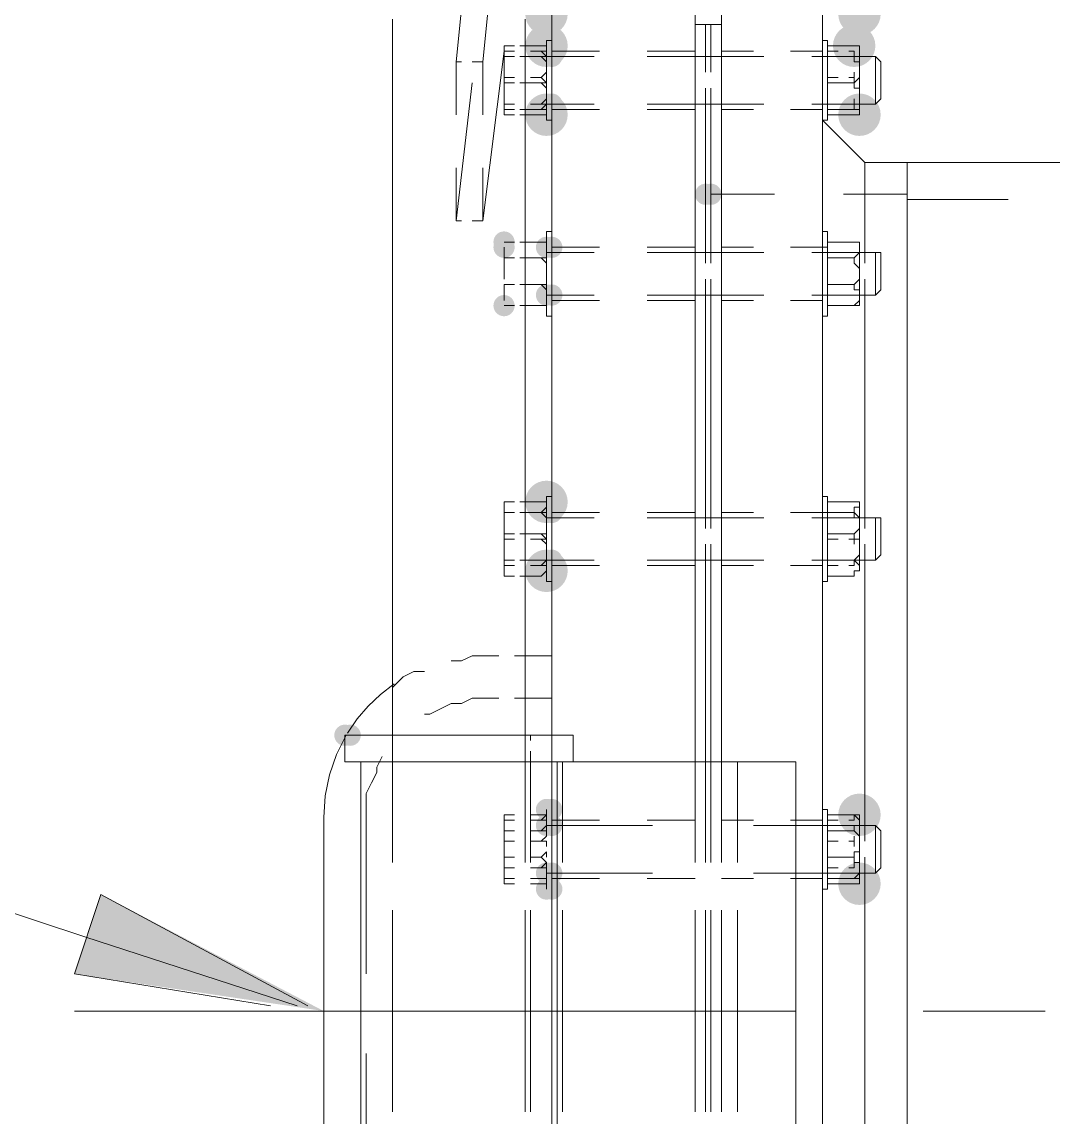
# Model space of a CAD drawing. Header units: millimetres. Extents: x 0 to 62767, y -13570 to 23963.
# Drawn here: x 2767.8 to 3138.1, y 6245.7 to 6639 of the extents above; entities that cross this region are included whole.
import ezdxf

# ---------------------------------------------------------------- set-up
doc = ezdxf.new("R2010")
doc.units = ezdxf.units.MM

msp = doc.modelspace()

# ---------------------------------------------------------------- hatches: boundary and pattern name
h = msp.add_hatch(color=7)
edge = h.paths.add_edge_path()
edge.add_arc((2956.19, 6641.904), 7.619, 0, 360)
h = msp.add_hatch(color=7)
edge = h.paths.add_edge_path()
edge.add_arc((3068.572, 6641.904), 7.619, 0, 360)
h = msp.add_hatch(color=7)
edge = h.paths.add_edge_path()
edge.add_arc((2956.19, 6630.476), 7.619, 0, 360)
h = msp.add_hatch(color=7)
edge = h.paths.add_edge_path()
edge.add_arc((3066.666, 6630.476), 7.619, 0, 360)
h = msp.add_hatch(color=7)
edge = h.paths.add_edge_path()
edge.add_arc((2956.19, 6626.666), 3.81, 0, 360)
h = msp.add_hatch(color=7)
edge = h.paths.add_edge_path()
edge.add_arc((2958.095, 6626.666), 3.81, 0, 360)
h = msp.add_hatch(color=7)
edge = h.paths.add_edge_path()
edge.add_arc((2956.19, 6605.714), 7.619, 0, 360)
h = msp.add_hatch(color=7)
edge = h.paths.add_edge_path()
edge.add_arc((2956.19, 6609.523), 3.81, 0, 360)
h = msp.add_hatch(color=7)
edge = h.paths.add_edge_path()
edge.add_arc((2958.095, 6609.523), 3.81, 0, 360)
h = msp.add_hatch(color=7)
edge = h.paths.add_edge_path()
edge.add_arc((3068.572, 6605.714), 7.619, 0, 360)
h = msp.add_hatch(color=7)
edge = h.paths.add_edge_path()
edge.add_arc((3013.333, 6577.143), 3.81, 0, 360)
h = msp.add_hatch(color=7)
edge = h.paths.add_edge_path()
edge.add_arc((3015.238, 6577.143), 3.81, 0, 360)
h = msp.add_hatch(color=7)
edge = h.paths.add_edge_path()
edge.add_arc((2940.952, 6560), 3.81, 0, 360)
h = msp.add_hatch(color=7)
edge = h.paths.add_edge_path()
edge.add_arc((2940.952, 6558.095), 3.81, 0, 360)
h = msp.add_hatch(color=7)
edge = h.paths.add_edge_path()
edge.add_arc((2956.19, 6558.095), 3.81, 0, 360)
h = msp.add_hatch(color=7)
edge = h.paths.add_edge_path()
edge.add_arc((2958.095, 6558.095), 3.81, 0, 360)
h = msp.add_hatch(color=7)
edge = h.paths.add_edge_path()
edge.add_arc((2956.19, 6540.952), 3.81, 0, 360)
h = msp.add_hatch(color=7)
edge = h.paths.add_edge_path()
edge.add_arc((2958.095, 6540.952), 3.81, 0, 360)
h = msp.add_hatch(color=7)
edge = h.paths.add_edge_path()
edge.add_arc((2940.952, 6537.143), 3.81, 0, 360)
h = msp.add_hatch(color=7)
edge = h.paths.add_edge_path()
edge.add_arc((2956.19, 6466.666), 7.619, 0, 360)
h = msp.add_hatch(color=7)
edge = h.paths.add_edge_path()
edge.add_arc((2956.19, 6462.857), 3.81, 0, 360)
h = msp.add_hatch(color=7)
edge = h.paths.add_edge_path()
edge.add_arc((2958.095, 6462.857), 3.81, 0, 360)
h = msp.add_hatch(color=7)
edge = h.paths.add_edge_path()
edge.add_arc((2956.19, 6441.905), 7.619, 0, 360)
h = msp.add_hatch(color=7)
edge = h.paths.add_edge_path()
edge.add_arc((2956.19, 6445.714), 3.81, 0, 360)
h = msp.add_hatch(color=7)
edge = h.paths.add_edge_path()
edge.add_arc((2958.095, 6445.714), 3.81, 0, 360)
h = msp.add_hatch(color=7)
edge = h.paths.add_edge_path()
edge.add_arc((2883.809, 6382.857), 3.81, 0, 360)
h = msp.add_hatch(color=7)
edge = h.paths.add_edge_path()
edge.add_arc((2885.714, 6382.857), 3.81, 0, 360)
h = msp.add_hatch(color=7)
edge = h.paths.add_edge_path()
edge.add_arc((3068.572, 6354.285), 7.619, 0, 360)
h = msp.add_hatch(color=7)
edge = h.paths.add_edge_path()
edge.add_arc((2956.19, 6356.19), 3.81, 0, 360)
h = msp.add_hatch(color=7)
edge = h.paths.add_edge_path()
edge.add_arc((2958.095, 6356.19), 3.81, 0, 360)
h = msp.add_hatch(color=7)
edge = h.paths.add_edge_path()
edge.add_arc((2956.19, 6350.476), 3.81, 0, 360)
h = msp.add_hatch(color=7)
edge = h.paths.add_edge_path()
edge.add_arc((2958.095, 6350.476), 3.81, 0, 360)
h = msp.add_hatch(color=7)
edge = h.paths.add_edge_path()
edge.add_arc((2956.19, 6333.333), 3.81, 0, 360)
h = msp.add_hatch(color=7)
edge = h.paths.add_edge_path()
edge.add_arc((2958.095, 6333.333), 3.81, 0, 360)
h = msp.add_hatch(color=7)
edge = h.paths.add_edge_path()
edge.add_arc((3068.572, 6329.524), 7.619, 0, 360)
h = msp.add_hatch(color=7)
edge = h.paths.add_edge_path()
edge.add_arc((3068.572, 6329.524), 7.619, 0, 360)
h = msp.add_hatch(color=7)
edge = h.paths.add_edge_path()
edge.add_arc((2956.19, 6327.619), 3.81, 0, 360)
h = msp.add_hatch(color=7)
edge = h.paths.add_edge_path()
edge.add_arc((2958.095, 6327.619), 3.81, 0, 360)
h = msp.add_hatch(color=7)
h.dxf.hatch_style = 2
h.paths.add_polyline_path([(2786.667, 6297.143), (2876.19, 6283.81), (2796.19, 6325.715)])

# ---------------------------------------------------------------- linework, layer by layer
at = {"color": 7, "lineweight": 0}
for points in [[(2958.095, 6504.762), (2958.095, 6771.429)], [(2958.095, 6382.857), (2958.095, 6697.143)], [(3009.524, 6373.334), (3009.524, 6697.143)], [(3019.047, 6373.334), (3019.047, 6697.143)], [(3055.238, 5870.476), (3055.238, 6697.143)], [(2923.809, 6624.762), (2927.619, 6662.857)], [(2937.143, 6662.857), (2933.333, 6624.762)], [(2900.952, 6382.857), (2900.952, 6640)], [(2948.572, 6382.857), (2948.572, 6640)], [(3009.524, 6638.095), (3013.333, 6638.095)], [(3013.333, 6626.666), (3013.333, 6638.095)], [(3013.333, 6638.095), (3015.238, 6638.095)], [(3013.333, 6626.666), (3013.333, 6638.095)], [(3015.238, 6626.666), (3015.238, 6638.095)], [(3015.238, 6638.095), (3019.047, 6638.095)], [(3015.238, 6626.666), (3015.238, 6638.095)], [(2956.19, 6603.809), (2956.19, 6632.381)], [(2956.19, 6632.381), (2958.095, 6632.381)], [(3055.238, 6632.381), (3057.143, 6632.381)], [(3057.143, 6603.809), (3057.143, 6632.381)], [(2933.333, 6567.619), (2940.952, 6628.572)], [(2940.952, 6628.572), (2940.952, 6630.476)], [(2940.952, 6630.476), (2940.952, 6628.572)], [(2944.762, 6630.476), (2940.952, 6630.476)], [(2940.952, 6628.572), (2940.952, 6626.666)], [(2940.952, 6626.666), (2940.952, 6628.572)], [(2944.762, 6628.572), (2940.952, 6628.572)], [(2948.572, 6630.476), (2946.667, 6630.476)], [(2956.19, 6630.476), (2954.286, 6630.476), (2948.572, 6630.476)], [(2954.286, 6628.572), (2950.476, 6628.572)], [(2954.286, 6628.572), (2956.19, 6628.572), (2956.19, 6630.476)], [(2954.286, 6630.476), (2956.19, 6630.476), (2956.19, 6628.572), (2956.19, 6626.666), (2954.286, 6626.666), (2956.19, 6624.762), (2956.19, 6622.857), (2956.19, 6620.952)], [(2954.286, 6628.572), (2956.19, 6626.666)], [(2958.095, 6628.572), (2975.238, 6628.572)], [(2992.381, 6628.572), (3009.524, 6628.572)], [(3019.047, 6628.572), (3030.476, 6628.572)], [(3043.81, 6628.572), (3055.238, 6628.572)], [(3057.143, 6630.476), (3066.666, 6630.476)], [(3057.143, 6628.572), (3060.952, 6628.572)], [(3064.762, 6628.572), (3066.666, 6628.572)], [(3068.572, 6628.572), (3068.572, 6630.476), (3066.666, 6630.476)], [(3066.666, 6630.476), (3068.572, 6630.476), (3068.572, 6628.572)], [(3068.572, 6630.476), (3066.666, 6630.476)], [(3066.666, 6628.572), (3066.666, 6626.666)], [(3068.572, 6628.572), (3068.572, 6626.666), (3066.666, 6626.666)], [(3068.572, 6628.572), (3068.572, 6630.476)], [(3068.572, 6620.952), (3068.572, 6628.572)], [(2923.809, 6605.714), (2923.809, 6624.762)], [(2923.809, 6624.762), (2925.714, 6624.762)], [(2929.524, 6624.762), (2931.428, 6624.762), (2933.333, 6624.762)], [(2933.333, 6624.762), (2933.333, 6605.714)], [(2940.952, 6626.666), (2940.952, 6624.762)], [(2944.762, 6626.666), (2940.952, 6626.666)], [(2940.952, 6622.857), (2940.952, 6624.762)], [(2940.952, 6620.952), (2940.952, 6624.762)], [(2948.572, 6626.666), (2946.667, 6626.666)], [(2954.286, 6626.666), (2948.572, 6626.666)], [(2956.19, 6626.666), (2973.333, 6626.666)], [(2956.19, 6622.857), (2956.19, 6624.762)], [(2992.381, 6626.666), (3009.524, 6626.666)], [(3009.524, 6626.666), (3019.047, 6626.666)], [(3013.333, 6620.952), (3013.333, 6626.666)], [(3013.333, 6620.952), (3013.333, 6626.666)], [(3015.238, 6620.952), (3015.238, 6626.666)], [(3015.238, 6620.952), (3015.238, 6626.666)], [(3019.047, 6626.666), (3034.286, 6626.666)], [(3051.428, 6626.666), (3068.572, 6626.666)], [(3055.238, 6626.666), (3057.143, 6626.666)], [(3057.143, 6626.666), (3060.952, 6626.666)], [(3057.143, 6626.666), (3066.666, 6626.666)], [(3064.762, 6626.666), (3068.572, 6626.666)], [(3066.666, 6626.666), (3066.666, 6624.762), (3068.572, 6624.762), (3068.572, 6622.857), (3068.572, 6620.952)], [(3068.572, 6626.666), (3074.286, 6626.666)], [(3068.572, 6622.857), (3068.572, 6624.762)], [(3074.286, 6609.523), (3074.286, 6626.666)], [(3076.191, 6624.762), (3074.286, 6626.666)], [(3076.191, 6611.429), (3076.191, 6624.762)], [(2940.952, 6619.048), (2940.952, 6620.952), (2940.952, 6622.857)], [(2940.952, 6620.952), (2940.952, 6622.857)], [(2940.952, 6620.952), (2940.952, 6619.048), (2940.952, 6617.143), (2940.952, 6615.238)], [(2940.952, 6619.048), (2940.952, 6620.952)], [(2954.286, 6619.048), (2956.19, 6620.952), (2956.19, 6622.857)], [(2956.19, 6620.952), (2956.19, 6619.048), (2956.19, 6617.143), (2954.286, 6617.143), (2956.19, 6615.238), (2956.19, 6613.333)], [(3066.666, 6620.952), (3066.666, 6619.048), (3066.666, 6617.143)], [(3068.572, 6620.952), (3068.572, 6619.048), (3066.666, 6617.143), (3066.666, 6615.238), (3068.572, 6615.238), (3068.572, 6613.333)], [(3068.572, 6620.952), (3068.572, 6622.857)], [(3068.572, 6613.333), (3068.572, 6620.952)], [(2929.524, 6617.143), (2923.809, 6567.619)], [(2940.952, 6619.048), (2940.952, 6617.143)], [(2944.762, 6619.048), (2940.952, 6619.048)], [(2944.762, 6617.143), (2940.952, 6617.143)], [(2948.572, 6617.143), (2946.667, 6617.143)], [(2954.286, 6617.143), (2948.572, 6617.143)], [(2954.286, 6619.048), (2950.476, 6619.048)], [(2954.286, 6619.048), (2956.19, 6617.143)], [(3057.143, 6619.048), (3060.952, 6619.048)], [(3057.143, 6617.143), (3066.666, 6617.143)], [(3064.762, 6619.048), (3066.666, 6619.048)], [(2940.952, 6613.333), (2940.952, 6615.238)], [(2940.952, 6613.333), (2940.952, 6615.238)], [(2940.952, 6613.333), (2940.952, 6611.429)], [(2940.952, 6609.523), (2940.952, 6613.333)], [(2956.19, 6613.333), (2956.19, 6611.429), (2956.19, 6609.523), (2954.286, 6607.619), (2956.19, 6607.619), (2956.19, 6605.714), (2954.286, 6605.714)], [(2956.19, 6613.333), (2956.19, 6615.238)], [(3013.333, 6609.523), (3013.333, 6615.238)], [(3013.333, 6609.523), (3013.333, 6615.238)], [(3015.238, 6609.523), (3015.238, 6615.238)], [(3015.238, 6609.523), (3015.238, 6615.238)], [(3068.572, 6613.333), (3068.572, 6611.429), (3068.572, 6609.523), (3066.666, 6609.523), (3066.666, 6607.619), (3068.572, 6607.619), (3068.572, 6605.714)], [(3068.572, 6615.238), (3068.572, 6613.333)], [(3068.572, 6605.714), (3068.572, 6613.333)], [(2940.952, 6609.523), (2940.952, 6611.429)], [(2940.952, 6605.714), (2940.952, 6607.619), (2940.952, 6609.523)], [(2944.762, 6609.523), (2940.952, 6609.523)], [(2954.286, 6609.523), (2950.476, 6609.523)], [(2954.286, 6609.523), (2956.19, 6611.429)], [(2954.286, 6609.523), (2956.19, 6609.523)], [(2956.19, 6609.523), (2973.333, 6609.523)], [(2992.381, 6609.523), (3009.524, 6609.523)], [(3009.524, 6609.523), (3019.047, 6609.523)], [(3013.333, 6556.19), (3013.333, 6609.523)], [(3013.333, 6556.19), (3013.333, 6609.523)], [(3015.238, 6556.19), (3015.238, 6609.523)], [(3015.238, 6556.19), (3015.238, 6609.523)], [(3019.047, 6609.523), (3034.286, 6609.523)], [(3051.428, 6609.523), (3068.572, 6609.523)], [(3055.238, 6609.523), (3057.143, 6609.523)], [(3057.143, 6609.523), (3060.952, 6609.523)], [(3057.143, 6609.523), (3060.952, 6609.523)], [(3064.762, 6609.523), (3066.666, 6609.523)], [(3064.762, 6609.523), (3068.572, 6609.523)], [(3066.666, 6611.429), (3066.666, 6609.523)], [(3068.572, 6609.523), (3074.286, 6609.523)], [(3076.191, 6611.429), (3074.286, 6609.523)], [(2940.952, 6607.619), (2940.952, 6605.714)], [(2940.952, 6605.714), (2940.952, 6607.619)], [(2944.762, 6607.619), (2940.952, 6607.619)], [(2944.762, 6605.714), (2940.952, 6605.714)], [(2948.572, 6607.619), (2946.667, 6607.619)], [(2948.572, 6605.714), (2946.667, 6605.714)], [(2954.286, 6607.619), (2948.572, 6607.619)], [(2954.286, 6605.714), (2948.572, 6605.714)], [(2954.286, 6605.714), (2956.19, 6605.714), (2956.19, 6607.619)], [(2958.095, 6607.619), (2975.238, 6607.619)], [(2992.381, 6607.619), (3009.524, 6607.619)], [(3019.047, 6607.619), (3030.476, 6607.619)], [(3043.81, 6607.619), (3055.238, 6607.619)], [(3057.143, 6607.619), (3066.666, 6607.619)], [(3057.143, 6605.714), (3066.666, 6605.714)], [(3068.572, 6605.714), (3066.666, 6605.714)], [(3068.572, 6605.714), (3066.666, 6605.714)], [(3068.572, 6607.619), (3068.572, 6605.714)], [(2956.19, 6603.809), (2958.095, 6603.809)], [(3085.714, 6588.571), (3070.476, 6588.571), (3055.238, 6603.809)], [(3055.238, 6603.809), (3057.143, 6603.809)], [(3070.476, 6556.19), (3070.476, 6588.571)], [(3249.524, 5979.048), (3085.714, 5979.048), (3085.714, 6588.571), (3249.524, 6588.571)], [(3085.714, 5979.048), (3085.714, 6588.571)], [(2923.809, 6567.619), (2923.809, 6586.667)], [(2933.333, 6586.667), (2933.333, 6567.619)], [(3015.238, 6577.143), (3038.095, 6577.143)], [(3062.857, 6577.143), (3085.714, 6577.143)], [(3085.714, 6575.238), (3121.905, 6575.238)], [(2923.809, 6567.619), (2925.714, 6567.619)], [(2933.333, 6567.619), (2931.428, 6567.619), (2929.524, 6567.619)], [(2956.19, 6533.333), (2956.19, 6563.81)], [(2956.19, 6563.81), (2958.095, 6563.81)], [(3055.238, 6563.81), (3057.143, 6563.81)], [(3057.143, 6533.333), (3057.143, 6563.81)], [(2944.762, 6560), (2940.952, 6560)], [(2940.952, 6558.095), (2940.952, 6556.19)], [(2940.952, 6554.286), (2940.952, 6558.095)], [(2948.572, 6560), (2946.667, 6560)], [(2956.19, 6560), (2954.286, 6560), (2948.572, 6560)], [(2954.286, 6560), (2956.19, 6560), (2956.19, 6558.095), (2956.19, 6556.19), (2956.19, 6554.286), (2954.286, 6554.286), (2956.19, 6552.381), (2956.19, 6550.476), (2956.19, 6548.572)], [(2958.095, 6558.095), (2975.238, 6558.095)], [(2992.381, 6558.095), (3009.524, 6558.095)], [(3019.047, 6558.095), (3030.476, 6558.095)], [(3043.81, 6558.095), (3055.238, 6558.095)], [(3055.238, 6558.095), (3057.143, 6558.095)], [(3057.143, 6560), (3066.666, 6560)], [(3066.666, 6560), (3068.572, 6560), (3068.572, 6558.095)], [(3068.572, 6558.095), (3068.572, 6560), (3066.666, 6560)], [(3068.572, 6558.095), (3068.572, 6556.19), (3066.666, 6554.286)], [(3068.572, 6548.572), (3068.572, 6558.095)], [(2940.952, 6554.286), (2940.952, 6552.381)], [(2944.762, 6554.286), (2940.952, 6554.286)], [(2948.572, 6554.286), (2946.667, 6554.286)], [(2954.286, 6554.286), (2948.572, 6554.286)], [(2956.19, 6556.19), (2973.333, 6556.19)], [(2992.381, 6556.19), (3009.524, 6556.19)], [(3009.524, 6556.19), (3019.047, 6556.19)], [(3013.333, 6552.381), (3013.333, 6556.19)], [(3013.333, 6552.381), (3013.333, 6556.19)], [(3015.238, 6552.381), (3015.238, 6556.19)], [(3015.238, 6552.381), (3015.238, 6556.19)], [(3019.047, 6556.19), (3034.286, 6556.19)], [(3051.428, 6556.19), (3068.572, 6556.19)], [(3057.143, 6556.19), (3060.952, 6556.19)], [(3057.143, 6554.286), (3066.666, 6554.286)], [(3064.762, 6556.19), (3068.572, 6556.19)], [(3066.666, 6554.286), (3066.666, 6552.381), (3068.572, 6550.476), (3068.572, 6548.572)], [(3068.572, 6556.19), (3074.286, 6556.19)], [(3070.476, 6552.381), (3070.476, 6556.19)], [(3074.286, 6540.952), (3074.286, 6556.19)], [(3076.191, 6556.19), (3074.286, 6556.19)], [(3076.191, 6542.857), (3076.191, 6556.19)], [(2940.952, 6548.572), (2940.952, 6552.381)], [(2940.952, 6548.572), (2940.952, 6550.476)], [(2940.952, 6548.572), (2940.952, 6546.666)], [(2940.952, 6546.666), (2940.952, 6548.572)], [(2956.19, 6548.572), (2956.19, 6546.666), (2956.19, 6544.762), (2954.286, 6544.762), (2956.19, 6542.857), (2956.19, 6540.952)], [(3013.333, 6540.952), (3013.333, 6546.666)], [(3013.333, 6540.952), (3013.333, 6546.666)], [(3015.238, 6540.952), (3015.238, 6546.666)], [(3015.238, 6540.952), (3015.238, 6546.666)], [(3068.572, 6548.572), (3068.572, 6546.666), (3066.666, 6544.762), (3066.666, 6542.857), (3068.572, 6542.857), (3068.572, 6540.952)], [(3068.572, 6540.952), (3068.572, 6548.572)], [(3070.476, 6540.952), (3070.476, 6546.666)], [(2940.952, 6544.762), (2940.952, 6542.857)], [(2944.762, 6544.762), (2940.952, 6544.762)], [(2940.952, 6540.952), (2940.952, 6542.857)], [(2948.572, 6544.762), (2946.667, 6544.762)], [(2954.286, 6544.762), (2948.572, 6544.762)], [(3057.143, 6544.762), (3066.666, 6544.762)], [(3076.191, 6542.857), (3074.286, 6540.952)], [(2940.952, 6540.952), (2940.952, 6539.048)], [(2940.952, 6539.048), (2940.952, 6540.952)], [(2956.19, 6540.952), (2956.19, 6539.048), (2956.19, 6537.143), (2954.286, 6537.143)], [(2956.19, 6540.952), (2973.333, 6540.952)], [(2958.095, 6539.048), (2975.238, 6539.048)], [(2992.381, 6540.952), (3009.524, 6540.952)], [(2992.381, 6539.048), (3009.524, 6539.048)], [(3009.524, 6540.952), (3019.047, 6540.952)], [(3013.333, 6460.952), (3013.333, 6540.952)], [(3013.333, 6460.952), (3013.333, 6540.952)], [(3015.238, 6460.952), (3015.238, 6540.952)], [(3015.238, 6460.952), (3015.238, 6540.952)], [(3019.047, 6540.952), (3034.286, 6540.952)], [(3019.047, 6539.048), (3030.476, 6539.048)], [(3043.81, 6539.048), (3055.238, 6539.048)], [(3051.428, 6540.952), (3068.572, 6540.952)], [(3055.238, 6540.952), (3057.143, 6540.952)], [(3057.143, 6540.952), (3060.952, 6540.952)], [(3064.762, 6540.952), (3068.572, 6540.952)], [(3068.572, 6540.952), (3068.572, 6539.048), (3066.666, 6537.143)], [(3066.666, 6537.143), (3068.572, 6537.143), (3068.572, 6540.952)], [(3068.572, 6540.952), (3074.286, 6540.952)], [(3070.476, 6460.952), (3070.476, 6540.952)], [(2944.762, 6537.143), (2940.952, 6537.143)], [(2948.572, 6537.143), (2946.667, 6537.143)], [(2954.286, 6537.143), (2948.572, 6537.143)], [(2954.286, 6537.143), (2956.19, 6537.143)], [(2956.19, 6533.333), (2958.095, 6533.333)], [(3055.238, 6533.333), (3057.143, 6533.333)], [(3057.143, 6537.143), (3066.666, 6537.143)], [(2866.667, 6285.714), (2790.476, 6310.476), (2266.667, 6483.809)], [(2940.952, 6466.666), (2940.952, 6464.762)], [(2940.952, 6466.666), (2940.952, 6464.762)], [(2944.762, 6466.666), (2940.952, 6466.666)], [(2948.572, 6466.666), (2946.667, 6466.666)], [(2954.286, 6466.666), (2948.572, 6466.666)], [(2954.286, 6466.666), (2956.19, 6466.666)], [(2954.286, 6466.666), (2956.19, 6466.666), (2956.19, 6464.762), (2954.286, 6462.857)], [(2956.19, 6438.095), (2956.19, 6468.572)], [(2956.19, 6468.572), (2958.095, 6468.572)], [(3055.238, 6468.572), (3057.143, 6468.572)], [(3057.143, 6438.095), (3057.143, 6468.572)], [(3057.143, 6466.666), (3066.666, 6466.666)], [(3066.666, 6466.666), (3068.572, 6466.666), (3068.572, 6464.762)], [(3068.572, 6466.666), (3066.666, 6466.666)], [(3068.572, 6464.762), (3068.572, 6466.666)], [(2940.952, 6462.857), (2940.952, 6464.762)], [(2940.952, 6464.762), (2940.952, 6462.857)], [(2940.952, 6462.857), (2940.952, 6464.762)], [(2940.952, 6462.857), (2940.952, 6460.952)], [(2944.762, 6462.857), (2940.952, 6462.857)], [(2944.762, 6462.857), (2940.952, 6462.857)], [(2948.572, 6462.857), (2946.667, 6462.857)], [(2954.286, 6462.857), (2948.572, 6462.857)], [(2954.286, 6462.857), (2950.476, 6462.857)], [(2954.286, 6462.857), (2956.19, 6462.857), (2956.19, 6464.762)], [(2954.286, 6462.857), (2956.19, 6460.952)], [(2954.286, 6462.857), (2956.19, 6462.857), (2956.19, 6460.952), (2956.19, 6459.048), (2956.19, 6457.143), (2956.19, 6455.238), (2954.286, 6455.238), (2956.19, 6453.334), (2956.19, 6451.428), (2956.19, 6449.523)], [(2958.095, 6462.857), (2975.238, 6462.857)], [(2992.381, 6462.857), (3009.524, 6462.857)], [(3019.047, 6462.857), (3030.476, 6462.857)], [(3043.81, 6462.857), (3055.238, 6462.857)], [(3055.238, 6462.857), (3057.143, 6462.857)], [(3057.143, 6462.857), (3060.952, 6462.857)], [(3057.143, 6462.857), (3066.666, 6462.857)], [(3064.762, 6462.857), (3066.666, 6462.857)], [(3068.572, 6464.762), (3066.666, 6464.762), (3066.666, 6462.857)], [(3066.666, 6462.857), (3066.666, 6460.952)], [(3066.666, 6462.857), (3068.572, 6460.952), (3068.572, 6459.048)], [(3068.572, 6462.857), (3068.572, 6464.762)], [(3068.572, 6459.048), (3068.572, 6464.762)], [(2940.952, 6459.048), (2940.952, 6460.952)], [(2940.952, 6459.048), (2940.952, 6460.952)], [(2940.952, 6457.143), (2940.952, 6459.048)], [(2940.952, 6459.048), (2940.952, 6457.143), (2940.952, 6455.238), (2940.952, 6453.334)], [(2940.952, 6457.143), (2940.952, 6459.048)], [(2956.19, 6460.952), (2973.333, 6460.952)], [(2956.19, 6457.143), (2956.19, 6459.048)], [(2958.095, 6415.238), (2958.095, 6460.952)], [(2992.381, 6460.952), (3009.524, 6460.952)], [(3009.524, 6460.952), (3019.047, 6460.952)], [(3013.333, 6457.143), (3013.333, 6460.952)], [(3013.333, 6457.143), (3013.333, 6460.952)], [(3015.238, 6457.143), (3015.238, 6460.952)], [(3015.238, 6457.143), (3015.238, 6460.952)], [(3019.047, 6460.952), (3034.286, 6460.952)], [(3051.428, 6460.952), (3068.572, 6460.952)], [(3057.143, 6460.952), (3060.952, 6460.952)], [(3064.762, 6460.952), (3068.572, 6460.952)], [(3068.572, 6459.048), (3068.572, 6457.143), (3066.666, 6455.238)], [(3068.572, 6460.952), (3074.286, 6460.952)], [(3068.572, 6455.238), (3068.572, 6457.143), (3068.572, 6459.048)], [(3068.572, 6449.523), (3068.572, 6459.048)], [(3070.476, 6457.143), (3070.476, 6460.952)], [(3074.286, 6445.714), (3074.286, 6460.952)], [(3076.191, 6460.952), (3074.286, 6460.952)], [(3076.191, 6447.619), (3076.191, 6460.952)], [(2940.952, 6453.334), (2940.952, 6455.238), (2940.952, 6457.143)], [(2944.762, 6455.238), (2940.952, 6455.238)], [(2948.572, 6455.238), (2946.667, 6455.238)], [(2954.286, 6455.238), (2948.572, 6455.238)], [(2954.286, 6453.334), (2956.19, 6453.334), (2956.19, 6455.238), (2956.19, 6457.143)], [(3057.143, 6455.238), (3066.666, 6455.238)], [(3066.666, 6455.238), (3066.666, 6453.334), (3066.666, 6451.428)], [(3066.666, 6455.238), (3066.666, 6453.334), (3068.572, 6453.334), (3068.572, 6451.428), (3068.572, 6449.523)], [(2940.952, 6453.334), (2940.952, 6451.428)], [(2940.952, 6449.523), (2940.952, 6453.334)], [(2944.762, 6453.334), (2940.952, 6453.334)], [(2940.952, 6449.523), (2940.952, 6451.428)], [(2954.286, 6453.334), (2950.476, 6453.334)], [(2954.286, 6453.334), (2956.19, 6451.428)], [(3013.333, 6445.714), (3013.333, 6451.428)], [(3013.333, 6445.714), (3013.333, 6451.428)], [(3015.238, 6445.714), (3015.238, 6451.428)], [(3015.238, 6445.714), (3015.238, 6451.428)], [(3057.143, 6453.334), (3060.952, 6453.334)], [(3064.762, 6453.334), (3066.666, 6453.334)], [(3070.476, 6445.714), (3070.476, 6451.428)], [(2940.952, 6447.619), (2940.952, 6449.523)], [(2940.952, 6449.523), (2940.952, 6447.619), (2940.952, 6445.714), (2940.952, 6443.809)], [(2940.952, 6447.619), (2940.952, 6449.523)], [(2956.19, 6449.523), (2956.19, 6447.619), (2956.19, 6445.714), (2954.286, 6445.714), (2956.19, 6445.714), (2956.19, 6443.809)], [(2956.19, 6447.619), (2956.19, 6449.523)], [(3068.572, 6449.523), (3068.572, 6447.619), (3066.666, 6445.714), (3068.572, 6443.809)], [(3068.572, 6449.523), (3068.572, 6447.619)], [(3068.572, 6443.809), (3068.572, 6449.523)], [(3076.191, 6447.619), (3074.286, 6445.714)], [(2940.952, 6443.809), (2940.952, 6441.905), (2940.952, 6440), (2940.952, 6441.905), (2940.952, 6443.809), (2940.952, 6445.714)], [(2940.952, 6443.809), (2940.952, 6445.714)], [(2944.762, 6445.714), (2940.952, 6445.714)], [(2940.952, 6443.809), (2940.952, 6441.905)], [(2944.762, 6443.809), (2940.952, 6443.809)], [(2948.572, 6445.714), (2946.667, 6445.714)], [(2954.286, 6445.714), (2948.572, 6445.714)], [(2954.286, 6443.809), (2950.476, 6443.809)], [(2954.286, 6443.809), (2956.19, 6445.714)], [(2954.286, 6443.809), (2956.19, 6443.809), (2956.19, 6441.905)], [(2956.19, 6443.809), (2956.19, 6441.905), (2954.286, 6440)], [(2956.19, 6445.714), (2973.333, 6445.714)], [(2958.095, 6443.809), (2975.238, 6443.809)], [(2992.381, 6445.714), (3009.524, 6445.714)], [(2992.381, 6443.809), (3009.524, 6443.809)], [(3009.524, 6445.714), (3019.047, 6445.714)], [(3013.333, 6373.334), (3013.333, 6445.714)], [(3013.333, 6373.334), (3013.333, 6445.714)], [(3015.238, 6373.334), (3015.238, 6445.714)], [(3015.238, 6373.334), (3015.238, 6445.714)], [(3019.047, 6445.714), (3034.286, 6445.714)], [(3019.047, 6443.809), (3030.476, 6443.809)], [(3043.81, 6443.809), (3055.238, 6443.809)], [(3051.428, 6445.714), (3068.572, 6445.714)], [(3055.238, 6445.714), (3057.143, 6445.714)], [(3057.143, 6445.714), (3060.952, 6445.714)], [(3057.143, 6445.714), (3066.666, 6445.714)], [(3057.143, 6443.809), (3060.952, 6443.809)], [(3064.762, 6445.714), (3068.572, 6445.714)], [(3064.762, 6443.809), (3066.666, 6443.809)], [(3066.666, 6445.714), (3066.666, 6443.809)], [(3066.666, 6441.905), (3068.572, 6441.905), (3068.572, 6443.809)], [(3068.572, 6443.809), (3068.572, 6441.905), (3066.666, 6441.905), (3066.666, 6440)], [(3068.572, 6445.714), (3074.286, 6445.714)], [(3068.572, 6441.905), (3068.572, 6443.809)], [(3070.476, 6350.476), (3070.476, 6445.714)], [(2944.762, 6440), (2940.952, 6440)], [(2948.572, 6440), (2946.667, 6440)], [(2954.286, 6440), (2948.572, 6440)], [(2954.286, 6440), (2956.19, 6441.905)], [(3057.143, 6440), (3066.666, 6440)], [(3066.666, 6440), (3066.666, 6441.905)], [(3068.572, 6441.905), (3066.666, 6441.905)], [(2956.19, 6438.095), (2958.095, 6438.095)], [(3055.238, 6438.095), (3057.143, 6438.095)], [(2921.905, 6409.524), (2925.714, 6409.524), (2929.524, 6411.428), (2933.333, 6411.428)], [(2939.047, 6411.428), (2933.333, 6411.428)], [(2948.572, 6411.428), (2944.762, 6411.428)], [(2958.095, 6411.428), (2948.572, 6411.428)], [(2900.952, 6400), (2904.762, 6403.809), (2908.571, 6405.715), (2912.381, 6405.715)], [(2901.451, 6401.26), (2896.59, 6397.538), (2892.158, 6393.338), (2888.192, 6388.696), (2884.727, 6383.648)], [(2933.333, 6396.19), (2929.524, 6396.19), (2925.714, 6394.286), (2921.905, 6394.286), (2918.095, 6392.381), (2914.286, 6390.476), (2912.381, 6390.476)], [(2939.047, 6396.19), (2933.333, 6396.19)], [(2948.572, 6396.19), (2944.762, 6396.19)], [(2958.095, 6396.19), (2948.572, 6396.19)], [(2884.273, 6382.894), (2880.778, 6375.961), (2878.247, 6368.656), (2876.709, 6361.08), (2876.19, 6353.333)], [(2883.809, 6373.334), (2883.809, 6382.857), (2965.714, 6382.857), (2965.714, 6373.334)], [(2900.952, 6380.952), (2900.952, 6382.857)], [(2900.952, 6350.476), (2900.952, 6382.857)], [(2948.572, 6350.476), (2948.572, 6382.857)], [(2950.476, 6380.952), (2950.476, 6382.857)], [(2958.095, 6344.762), (2958.095, 6382.857)], [(2900.952, 6373.334), (2900.952, 6377.143)], [(2950.476, 6373.334), (2950.476, 6377.143)], [(2883.809, 6373.334), (2965.714, 6373.334)], [(2889.524, 6373.334), (2889.524, 6194.285), (2960, 6194.285)], [(2897.143, 6375.238), (2895.238, 6371.428), (2895.238, 6369.524), (2893.333, 6365.714), (2891.428, 6361.905), (2891.428, 6358.095), (2891.428, 6354.285)], [(2900.952, 6337.143), (2900.952, 6373.334)], [(2900.952, 6337.143), (2900.952, 6373.334)], [(2948.572, 6337.143), (2948.572, 6373.334)], [(2950.476, 6337.143), (2950.476, 6373.334)], [(2960, 6373.334), (2960, 6194.285), (3036.191, 6194.285), (3045.714, 6194.285), (3045.714, 6373.334)], [(2961.905, 6337.143), (2961.905, 6373.334)], [(2961.905, 6337.143), (2961.905, 6373.334)], [(2965.714, 6373.334), (3036.191, 6373.334), (3045.714, 6373.334)], [(3009.524, 6337.143), (3009.524, 6373.334)], [(3013.333, 6337.143), (3013.333, 6373.334)], [(3013.333, 6337.143), (3013.333, 6373.334)], [(3015.238, 6337.143), (3015.238, 6373.334)], [(3015.238, 6337.143), (3015.238, 6373.334)], [(3019.047, 6337.143), (3019.047, 6373.334)], [(3024.762, 6337.143), (3024.762, 6373.334)], [(2958.095, 6371.428), (2958.095, 6283.81), (2786.667, 6283.81)], [(2876.19, 6354.285), (2876.19, 6213.333)], [(2891.428, 6354.285), (2891.428, 6297.143)], [(2940.952, 6354.285), (2940.952, 6352.381)], [(2940.952, 6352.381), (2940.952, 6354.285)], [(2944.762, 6354.285), (2940.952, 6354.285)], [(2940.952, 6346.667), (2940.952, 6348.571), (2940.952, 6350.476), (2940.952, 6352.381)], [(2940.952, 6348.571), (2940.952, 6352.381)], [(2944.762, 6352.381), (2940.952, 6352.381)], [(2954.286, 6354.285), (2950.476, 6354.285)], [(2954.286, 6352.381), (2950.476, 6352.381)], [(2954.286, 6354.285), (2956.19, 6354.285), (2954.286, 6352.381)], [(2954.286, 6354.285), (2956.19, 6354.285)], [(2954.286, 6352.381), (2956.19, 6352.381)], [(2956.19, 6352.381), (2956.19, 6350.476), (2954.286, 6348.571)], [(2956.19, 6346.667), (2956.19, 6356.19)], [(2958.095, 6352.381), (2975.238, 6352.381)], [(2992.381, 6352.381), (3009.524, 6352.381)], [(3019.047, 6352.381), (3030.476, 6352.381)], [(3043.81, 6352.381), (3055.238, 6352.381)], [(3055.238, 6356.19), (3057.143, 6356.19)], [(3057.143, 6327.619), (3057.143, 6356.19)], [(3057.143, 6354.285), (3066.666, 6354.285)], [(3057.143, 6352.381), (3060.952, 6352.381)], [(3064.762, 6352.381), (3066.666, 6352.381)], [(3066.666, 6354.285), (3066.666, 6352.381)], [(3066.666, 6354.285), (3068.572, 6352.381)], [(3068.572, 6354.285), (3066.666, 6354.285)], [(3068.572, 6352.381), (3068.572, 6350.476), (3066.666, 6350.476), (3066.666, 6348.571)], [(3068.572, 6352.381), (3068.572, 6354.285)], [(3068.572, 6344.762), (3068.572, 6352.381)], [(2940.952, 6348.571), (2940.952, 6350.476)], [(2944.762, 6348.571), (2940.952, 6348.571)], [(2954.286, 6348.571), (2950.476, 6348.571)], [(2954.286, 6348.571), (2956.19, 6348.571), (2956.19, 6346.667)], [(2956.19, 6350.476), (2994.286, 6350.476)], [(2956.19, 6348.571), (2956.19, 6350.476)], [(3030.476, 6350.476), (3068.572, 6350.476)], [(3055.238, 6350.476), (3057.143, 6350.476)], [(3057.143, 6350.476), (3060.952, 6350.476)], [(3057.143, 6348.571), (3066.666, 6348.571)], [(3064.762, 6350.476), (3068.572, 6350.476)], [(3066.666, 6348.571), (3068.572, 6346.667), (3068.572, 6344.762)], [(3068.572, 6350.476), (3068.572, 6348.571)], [(3076.191, 6348.571), (3074.286, 6350.476), (3068.572, 6350.476)], [(3070.476, 6344.762), (3070.476, 6350.476)], [(3074.286, 6333.333), (3074.286, 6350.476)], [(3076.191, 6335.238), (3076.191, 6348.571)], [(2940.952, 6344.762), (2940.952, 6346.667)], [(2940.952, 6344.762), (2940.952, 6346.667)], [(2940.952, 6342.857), (2940.952, 6344.762)], [(2940.952, 6344.762), (2940.952, 6342.857)], [(2940.952, 6340.952), (2940.952, 6344.762)], [(2944.762, 6344.762), (2940.952, 6344.762)], [(2954.286, 6344.762), (2950.476, 6344.762)], [(2954.286, 6344.762), (2956.19, 6346.667)], [(2956.19, 6342.857), (2956.19, 6344.762), (2954.286, 6344.762)], [(2956.19, 6342.857), (2956.19, 6344.762)], [(3057.143, 6344.762), (3060.952, 6344.762)], [(3064.762, 6344.762), (3066.666, 6344.762)], [(3066.666, 6342.857), (3066.666, 6344.762), (3066.666, 6346.667)], [(3068.572, 6344.762), (3068.572, 6342.857), (3068.572, 6340.952), (3066.666, 6340.952), (3066.666, 6339.047)], [(3068.572, 6335.238), (3068.572, 6344.762)], [(2940.952, 6340.952), (2940.952, 6339.047)], [(2940.952, 6340.952), (2940.952, 6339.047), (2940.952, 6337.143), (2940.952, 6335.238)], [(2956.19, 6335.238), (2956.19, 6337.143), (2954.286, 6339.047), (2956.19, 6340.952)], [(2956.19, 6340.952), (2956.19, 6339.047)], [(3068.572, 6340.952), (3068.572, 6339.047)], [(2944.762, 6339.047), (2940.952, 6339.047)], [(2940.952, 6335.238), (2940.952, 6337.143)], [(2940.952, 6335.238), (2940.952, 6337.143)], [(2954.286, 6339.047), (2950.476, 6339.047)], [(2954.286, 6335.238), (2956.19, 6337.143)], [(2956.19, 6327.619), (2956.19, 6337.143)], [(3057.143, 6339.047), (3066.666, 6339.047)], [(3066.666, 6339.047), (3066.666, 6337.143), (3068.572, 6337.143), (3068.572, 6335.238)], [(3066.666, 6337.143), (3066.666, 6335.238)], [(3070.476, 6333.333), (3070.476, 6339.047)], [(2940.952, 6335.238), (2940.952, 6333.333)], [(2940.952, 6333.333), (2940.952, 6335.238)], [(2944.762, 6335.238), (2940.952, 6335.238)], [(2940.952, 6331.429), (2940.952, 6333.333)], [(2954.286, 6335.238), (2950.476, 6335.238)], [(2954.286, 6335.238), (2956.19, 6335.238)], [(2956.19, 6335.238), (2956.19, 6333.333)], [(2956.19, 6333.333), (2994.286, 6333.333)], [(2956.19, 6333.333), (2956.19, 6331.429)], [(3030.476, 6333.333), (3068.572, 6333.333)], [(3055.238, 6333.333), (3057.143, 6333.333)], [(3057.143, 6335.238), (3060.952, 6335.238)], [(3057.143, 6333.333), (3060.952, 6333.333)], [(3064.762, 6335.238), (3066.666, 6335.238)], [(3064.762, 6333.333), (3068.572, 6333.333)], [(3068.572, 6335.238), (3068.572, 6333.333), (3066.666, 6331.429), (3068.572, 6331.429), (3068.572, 6329.524)], [(3068.572, 6329.524), (3068.572, 6335.238)], [(3068.572, 6333.333), (3068.572, 6331.429)], [(3068.572, 6333.333), (3074.286, 6333.333)], [(3070.476, 6232.381), (3070.476, 6333.333)], [(3076.191, 6335.238), (3074.286, 6333.333)], [(2940.952, 6331.429), (2940.952, 6329.524)], [(2940.952, 6329.524), (2940.952, 6331.429)], [(2944.762, 6331.429), (2940.952, 6331.429)], [(2944.762, 6329.524), (2940.952, 6329.524)], [(2954.286, 6331.429), (2950.476, 6331.429)], [(2954.286, 6329.524), (2950.476, 6329.524)], [(2954.286, 6331.429), (2956.19, 6331.429), (2956.19, 6329.524)], [(2954.286, 6331.429), (2956.19, 6331.429)], [(2954.286, 6329.524), (2956.19, 6329.524)], [(2954.286, 6329.524), (2956.19, 6329.524)], [(2958.095, 6331.429), (2975.238, 6331.429)], [(2992.381, 6331.429), (3009.524, 6331.429)], [(3019.047, 6331.429), (3030.476, 6331.429)], [(3043.81, 6331.429), (3055.238, 6331.429)], [(3057.143, 6331.429), (3066.666, 6331.429)], [(3057.143, 6329.524), (3066.666, 6329.524)], [(3068.572, 6329.524), (3066.666, 6329.524)], [(2796.19, 6325.715), (2786.667, 6297.143)], [(2870.476, 6285.714), (2796.19, 6325.715)], [(2958.095, 6249.524), (2958.095, 6325.715)], [(3055.238, 6327.619), (3057.143, 6327.619)], [(2900.952, 6247.619), (2900.952, 6320)], [(2900.952, 6247.619), (2900.952, 6320)], [(2948.572, 6247.619), (2948.572, 6320)], [(2950.476, 6247.619), (2950.476, 6320)], [(2961.905, 6247.619), (2961.905, 6320)], [(2961.905, 6247.619), (2961.905, 6320)], [(3009.524, 6247.619), (3009.524, 6320)], [(3013.333, 6247.619), (3013.333, 6320)], [(3013.333, 6247.619), (3013.333, 6320)], [(3015.238, 6247.619), (3015.238, 6320)], [(3015.238, 6247.619), (3015.238, 6320)], [(3019.047, 6247.619), (3019.047, 6320)], [(3024.762, 6247.619), (3024.762, 6320)], [(2900.952, 6283.81), (2900.952, 6316.19)], [(2948.572, 6283.81), (2948.572, 6316.19)], [(2786.667, 6297.143), (2857.143, 6285.714)], [(2900.952, 6283.81), (2918.095, 6283.81)], [(2933.333, 6283.81), (2948.572, 6283.81)], [(2958.095, 6283.81), (3045.714, 6283.81)], [(2958.095, 6283.81), (2958.095, 6196.19)], [(3091.429, 6283.81), (3135.238, 6283.81)], [(2891.428, 6268.571), (2891.428, 6213.333)]]:
    msp.add_lwpolyline(points, dxfattribs=at)

doc.saveas('drawing.dxf')
